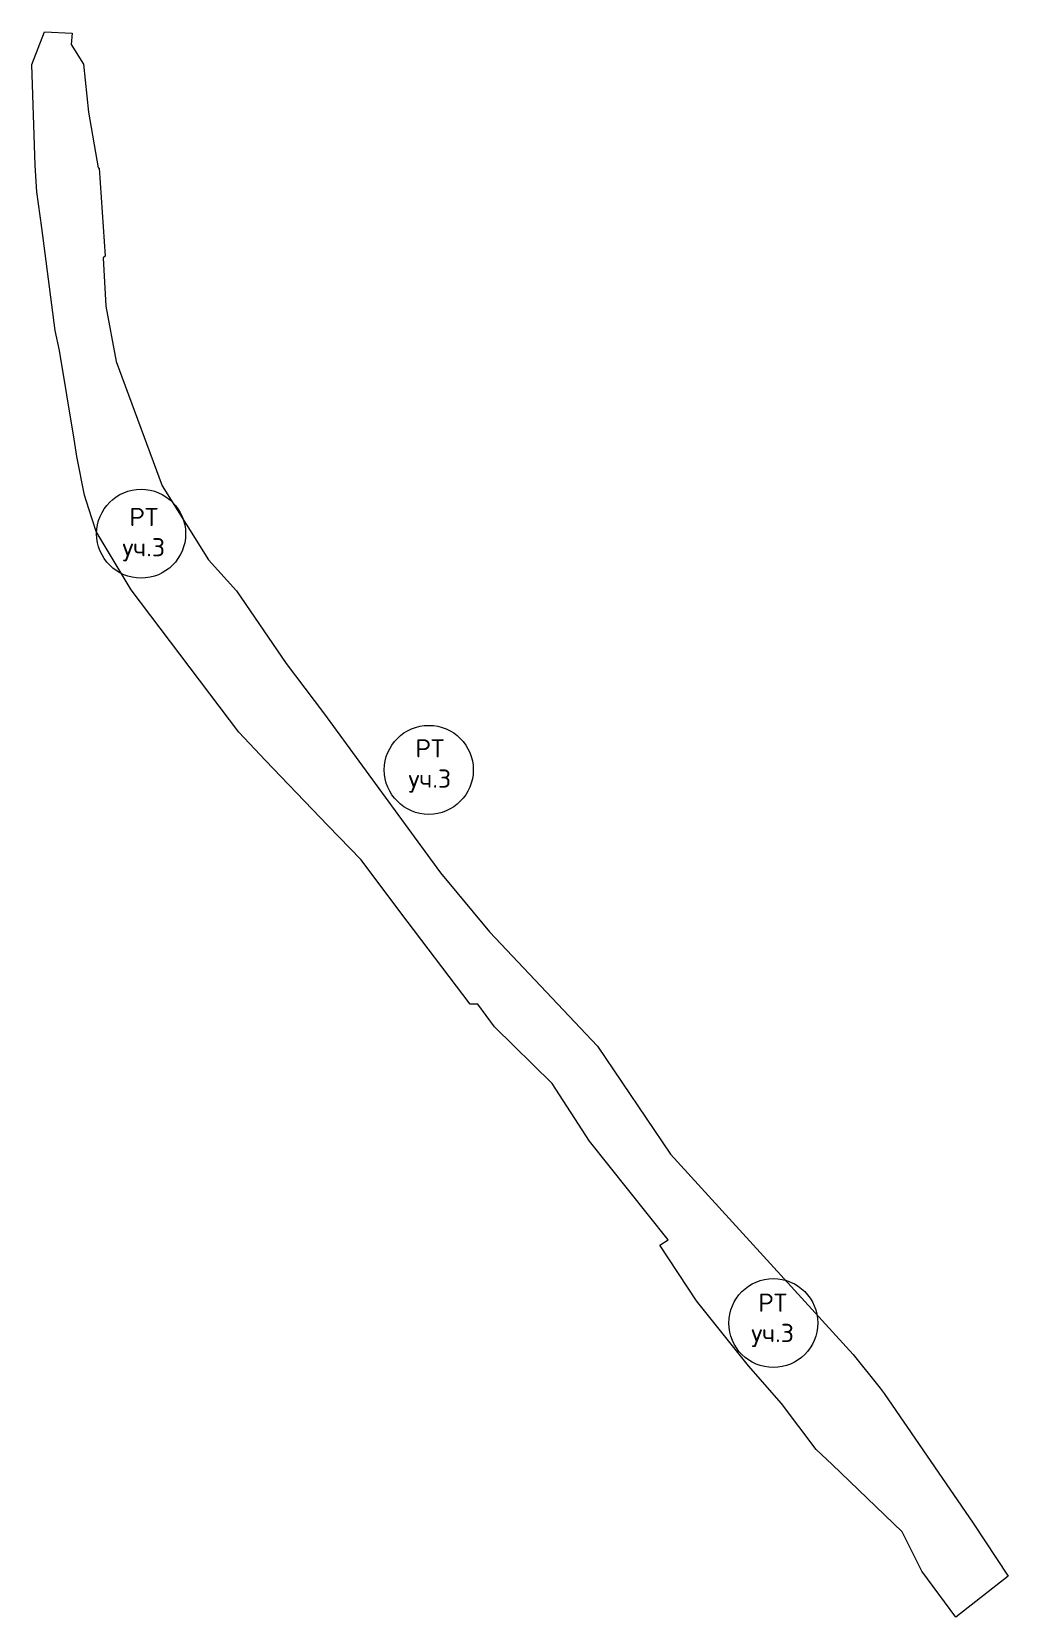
# Model space of a CAD drawing. Extents: x 1391407 to 1399328, y 355190 to 360618.
# Drawn here: x 1394506 to 1394858, y 360048 to 360618 of the extents above; entities that cross this region are included whole.
import ezdxf

# ---------------------------------------------------------------- set-up
doc = ezdxf.new("R2010")
doc.units = 0
doc.header["$MEASUREMENT"] = 0
doc.layers.add('РТ', color=8, linetype='Continuous')
doc.styles.get("Standard").update_dxf_attribs({"font": 'simplex.shx'})

msp = doc.modelspace()

# ---------------------------------------------------------------- linework, layer by layer
at = {"layer": 'РТ', "lineweight": 20}
msp.add_lwpolyline([(1394819.42, 360078.75), (1394794.23, 360102.9), (1394788.46, 360108.29), (1394776.04, 360124.81), (1394764.12, 360138.39), (1394745.45, 360161.76), (1394732.32, 360181.82), (1394735.29, 360183.74), (1394706.93, 360219.25), (1394693.55, 360239.93), (1394672.75, 360260.4), (1394666.76, 360268.46), (1394664.06, 360268.5), (1394638.76, 360301.89), (1394624.79, 360320.47), (1394612.78, 360332.75), (1394590.43, 360356.2), (1394580.81, 360366.31), (1394542.06, 360417.56), (1394529.44, 360438.51), (1394526.85, 360446.72), (1394525.31, 360451.58), (1394522.52, 360465.56), (1394521.62, 360471.81), (1394516.25, 360503.61), (1394514.74, 360510.83), (1394510, 360547.74), (1394508.13, 360560.78), (1394507.55, 360570.21), (1394506.3, 360606.6), (1394510.94, 360618.34), (1394520.89, 360617.8), (1394520.53, 360613.75), (1394524.98, 360606.66), (1394526.73, 360589.43), (1394530.22, 360569.38), (1394530.55, 360569.22), (1394532.69, 360537.6), (1394532.03, 360537.01), (1394532.93, 360519.61), (1394536.69, 360499.71), (1394553.22, 360455.03), (1394569.96, 360428.36), (1394580.02, 360417.18), (1394597.88, 360391.02), (1394611.26, 360373.34), (1394653.35, 360315.76), (1394671.04, 360294.54), (1394709.81, 360253.38), (1394736.08, 360214.59), (1394801.79, 360142.48), (1394811.51, 360130.35), (1394813.04, 360128.44), (1394845, 360081.8), (1394857.64, 360062.71), (1394838.77, 360047.96), (1394826.5, 360064.56), (1394819.42, 360078.75)], dxfattribs=at)
at = {"layer": 'РТ', "lineweight": 0}
for centre in [(1394545.66, 360437.74), (1394649.16, 360352.8), (1394773.1, 360153.79)]:
    msp.add_circle(centre, 16, dxfattribs=at)

# ---------------------------------------------------------------- texts
at = {"layer": 'РТ', "char_height": 6.533, "width": 6.5333, "attachment_point": 2}
for insert in [(1394546.61, 360447.04), (1394649.53, 360363.82), (1394772.86, 360164.4)]:
    msp.add_mtext('РТ\\Pуч.3', dxfattribs=dict(at, insert=insert))

doc.saveas('drawing.dxf')
